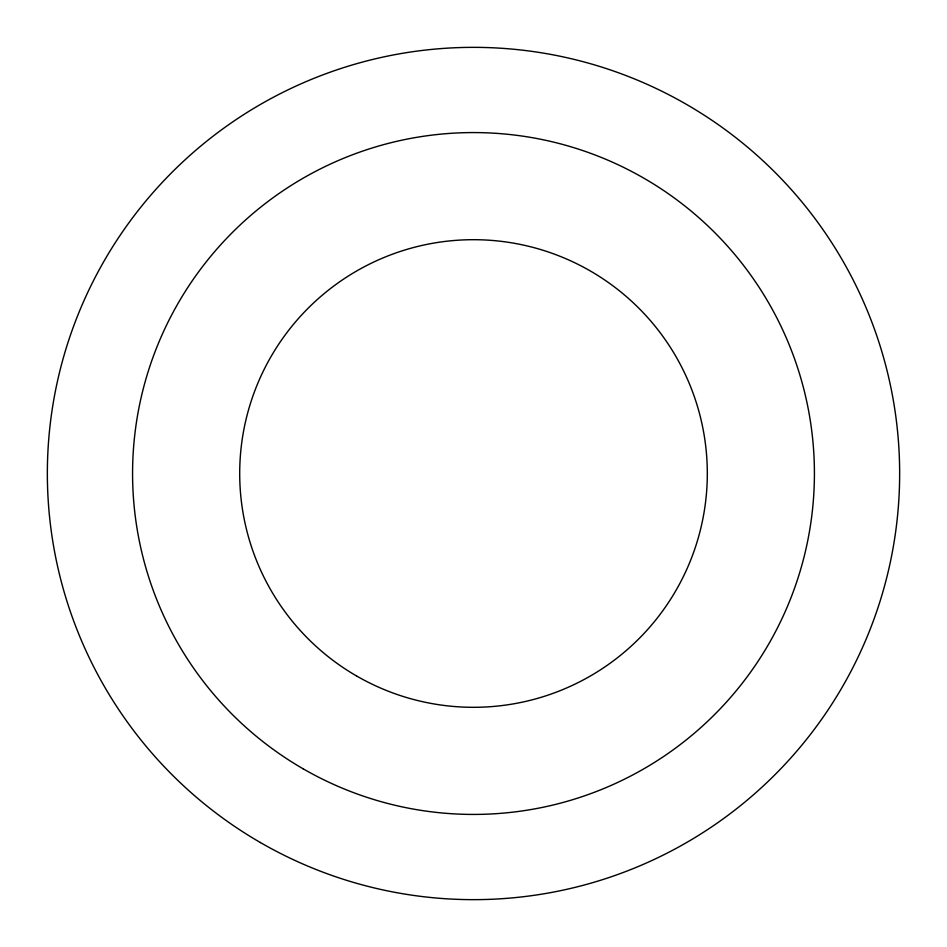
<?xml version="1.0" encoding="UTF-8"?>
<svg xmlns="http://www.w3.org/2000/svg" width="947" height="947" viewBox="0 0 947 947"><rect width="100%" height="100%" fill="white"/><g stroke="black" fill="none" stroke-linecap="round" stroke-linejoin="round"><path stroke-width="1.42" d="M303.04 768.751A340.92 340.92 0 0 0 814.42 473.5A340.92 340.92 0 0 0 303.04 178.249A340.92 340.92 0 0 0 303.04 768.751M356.593 675.98A233.814 233.814 0 0 0 707.314 473.5A233.814 233.814 0 0 0 356.593 271.02A233.814 233.814 0 0 0 356.593 675.98M260.425 842.558A426.15 426.15 0 0 0 899.65 473.5A426.15 426.15 0 0 0 260.425 104.442A426.15 426.15 0 0 0 260.425 842.558"/></g></svg>
